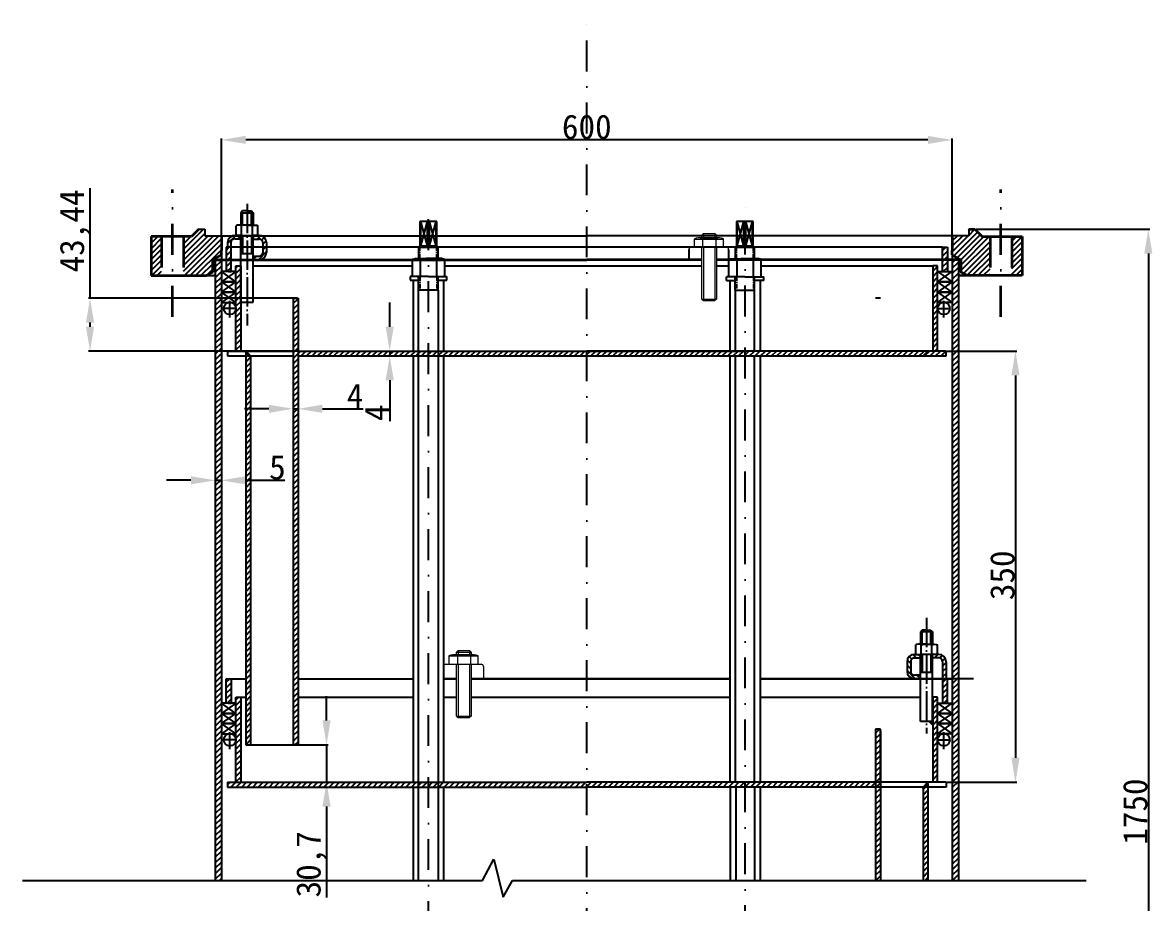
# Model space of a CAD drawing. Header units: millimetres. Extents: x 1235 to 3083, y 1046 to 3116.
# Drawn here: x 1235 to 2162, y 2394 to 3116 of the extents above; entities that cross this region are included whole.
import ezdxf

# ---------------------------------------------------------------- set-up
doc = ezdxf.new("R2010")
doc.units = ezdxf.units.MM
for name, pattern in [('ACAD_ISO04W100', [30, 24, -3, 0, -3]), ('CENTER', [2, 1.25, -0.25, 0.25, -0.25]), ('DASHDOTX2', [50.8, 25.4, -12.7, 0, -12.7])]:
    doc.linetypes.add(name, pattern=pattern)
doc.layers.add('标注', color=65, linetype='Continuous', lineweight=13)
doc.layers.add('视口', color=7, linetype='Continuous', plot=False)
doc.styles.get("Standard").update_dxf_attribs({"font": ''})
doc.styles.get('Standard').set_extended_font_data('SimSun')
doc.dimstyles.new('ISO-25', dxfattribs={"dimtxt": 20, "dimasz": 20, "dimexe": 1.25, "dimexo": 0.625, "dimtad": 1, "dimtxsty": 'Standard', "dimcen": 2.5, "dimadec": 0, "dimazin": 0, "dimtfac": 1, "dimtmove": 0, "dimatfit": 3, "dimfxl": 1, "dimarcsym": 0})
pattern_1 = [(45, (2755.085, 1498.7804), (-2.245064, 2.245064), [])]

# ---------------------------------------------------------------- blocks, each defined once
blk = doc.blocks.new('*D29')
at = {"color": 0, "lineweight": -2, "transparency": 16777216}
for p, q in [((1372.7, 2740.42), (1352.7, 2740.42)), ((1392.7, 2742.35), (1392.7, 2739.17)), ((1392.7, 2740.42), (1397.7, 2740.42)), ((1397.7, 2742.35), (1397.7, 2739.17)), ((1417.7, 2740.42), (1449.73, 2740.42))]:
    blk.add_line(p, q, dxfattribs=at)
at = {"color": 0, "lineweight": -3, "transparency": 16777216}
for points in [[(1372.7, 2743.76), (1372.7, 2737.09), (1392.7, 2740.42)], [(1417.7, 2743.76), (1417.7, 2737.09), (1397.7, 2740.42)]]:
    blk.add_solid(points, dxfattribs=at)
at = {"layer": 'Defpoints', "color": 0, "lineweight": -3, "transparency": 16777216}
for p in [(1392.7, 2742.98), (1397.7, 2742.98), (1397.7, 2740.42)]:
    blk.add_point(p, dxfattribs=at)
at = {"color": 0, "lineweight": -3, "transparency": 16777216, "insert": (1443.72, 2751.05), "char_height": 20, "attachment_point": 5}
blk.add_mtext('5', dxfattribs=at)
blk = doc.blocks.new('*D30')
at = {"color": 0, "lineweight": -2, "transparency": 16777216}
for p, q in [((1456.7, 2805.56), (1456.7, 2797.91)), ((1460.7, 2805.56), (1460.7, 2797.91)), ((1436.7, 2799.16), (1416.7, 2799.16)), ((1456.7, 2799.16), (1460.7, 2799.16)), ((1480.7, 2799.16), (1514.18, 2799.16))]:
    blk.add_line(p, q, dxfattribs=at)
at = {"color": 0, "lineweight": -3, "transparency": 16777216}
for points in [[(1436.7, 2802.5), (1436.7, 2795.83), (1456.7, 2799.16)], [(1480.7, 2802.5), (1480.7, 2795.83), (1460.7, 2799.16)]]:
    blk.add_solid(points, dxfattribs=at)
at = {"layer": 'Defpoints', "color": 0, "lineweight": -3, "transparency": 16777216}
for p in [(1456.7, 2806.19), (1460.7, 2806.19), (1460.7, 2799.16)]:
    blk.add_point(p, dxfattribs=at)
at = {"color": 0, "lineweight": -3, "transparency": 16777216, "insert": (1507.44, 2809.79), "char_height": 20, "attachment_point": 5}
blk.add_mtext('4', dxfattribs=at)
blk = doc.blocks.new('*D31')
at = {"color": 0, "lineweight": -2, "transparency": 16777216}
for p, q in [((1535.92, 2866.55), (1535.92, 2886.55)), ((1500.76, 2846.55), (1537.17, 2846.55)), ((1500.76, 2842.55), (1537.17, 2842.55)), ((1535.92, 2846.55), (1535.92, 2842.55)), ((1535.92, 2822.55), (1535.92, 2789.08))]:
    blk.add_line(p, q, dxfattribs=at)
at = {"color": 0, "lineweight": -3, "transparency": 16777216}
for points in [[(1532.58, 2866.55), (1539.25, 2866.55), (1535.92, 2846.55)], [(1532.58, 2822.55), (1539.25, 2822.55), (1535.92, 2842.55)]]:
    blk.add_solid(points, dxfattribs=at)
at = {"layer": 'Defpoints', "color": 0, "lineweight": -3, "transparency": 16777216}
for p in [(1500.14, 2846.55), (1500.14, 2842.55), (1535.92, 2842.55)]:
    blk.add_point(p, dxfattribs=at)
at = {"color": 0, "lineweight": -3, "transparency": 16777216, "insert": (1525.29, 2795.81), "char_height": 20, "attachment_point": 5, "rotation": 90}
blk.add_mtext('4', dxfattribs=at)
blk = doc.blocks.new('*D32')
at = {"color": 0, "lineweight": -2, "transparency": 16777216}
for p, q in [((1484.06, 2543.25), (1484.06, 2563.25)), ((1454.17, 2523.25), (1485.31, 2523.25)), ((1484.06, 2523.25), (1484.06, 2492.55)), ((1454.17, 2492.55), (1485.31, 2492.55)), ((1484.06, 2472.55), (1484.06, 2397.74))]:
    blk.add_line(p, q, dxfattribs=at)
at = {"color": 0, "lineweight": -3, "transparency": 16777216}
for points in [[(1480.73, 2543.25), (1487.4, 2543.25), (1484.06, 2523.25)], [(1480.73, 2472.55), (1487.4, 2472.55), (1484.06, 2492.55)]]:
    blk.add_solid(points, dxfattribs=at)
at = {"layer": 'Defpoints', "color": 0, "lineweight": -3, "transparency": 16777216}
for p in [(1453.55, 2523.25), (1453.55, 2492.55), (1484.06, 2492.55)]:
    blk.add_point(p, dxfattribs=at)
at = {"color": 0, "lineweight": -3, "transparency": 16777216, "insert": (1471.77, 2425.14), "char_height": 20, "attachment_point": 5, "rotation": 90}
blk.add_mtext('30,7', dxfattribs=at)
blk = doc.blocks.new('*D34')
at = {"color": 0, "lineweight": -2, "transparency": 16777216}
for p, q in [((1397.7, 2941.9), (1397.7, 3021.21)), ((1977.7, 3019.96), (1417.7, 3019.96)), ((1997.7, 2941.9), (1997.7, 3021.21))]:
    blk.add_line(p, q, dxfattribs=at)
at = {"color": 0, "lineweight": -3, "transparency": 16777216}
for points in [[(1417.7, 3023.29), (1417.7, 3016.63), (1397.7, 3019.96)], [(1977.7, 3023.29), (1977.7, 3016.63), (1997.7, 3019.96)]]:
    blk.add_solid(points, dxfattribs=at)
at = {"layer": 'Defpoints', "color": 0, "lineweight": -3, "transparency": 16777216}
for p in [(1397.7, 3019.96), (1397.7, 2941.28), (1997.7, 2941.28)]:
    blk.add_point(p, dxfattribs=at)
at = {"color": 0, "lineweight": -3, "transparency": 16777216, "insert": (1697.7, 3030.58), "char_height": 20, "attachment_point": 5}
blk.add_mtext('600', dxfattribs=at)
blk = doc.blocks.new('*D35')
at = {"color": 0, "lineweight": -2, "transparency": 16777216}
for p, q in [((1993.33, 2846.55), (2050.83, 2846.55)), ((2049.58, 2826.55), (2049.58, 2512.55)), ((1993.33, 2492.55), (2050.83, 2492.55))]:
    blk.add_line(p, q, dxfattribs=at)
at = {"color": 0, "lineweight": -3, "transparency": 16777216}
for points in [[(2046.25, 2826.55), (2052.92, 2826.55), (2049.58, 2846.55)], [(2046.25, 2512.55), (2052.92, 2512.55), (2049.58, 2492.55)]]:
    blk.add_solid(points, dxfattribs=at)
at = {"layer": 'Defpoints', "color": 0, "lineweight": -3, "transparency": 16777216}
for p in [(1992.7, 2846.55), (1992.7, 2492.55), (2049.58, 2492.55)]:
    blk.add_point(p, dxfattribs=at)
at = {"color": 0, "lineweight": -3, "transparency": 16777216, "insert": (2038.96, 2662.43), "char_height": 20, "attachment_point": 5, "rotation": 90}
blk.add_mtext('350', dxfattribs=at)
blk = doc.blocks.new('*D36')
at = {"color": 0, "lineweight": -2, "transparency": 16777216}
for p, q in [((2016.83, 2946.55), (2159.93, 2946.55)), ((2158.68, 2926.55), (2158.68, 2010.19)), ((2016.83, 1990.19), (2159.93, 1990.19))]:
    blk.add_line(p, q, dxfattribs=at)
at = {"color": 0, "lineweight": -3, "transparency": 16777216}
for points in [[(2155.35, 2926.55), (2162.01, 2926.55), (2158.68, 2946.55)], [(2155.35, 2010.19), (2162.01, 2010.19), (2158.68, 1990.19)]]:
    blk.add_solid(points, dxfattribs=at)
at = {"layer": 'Defpoints', "color": 0, "lineweight": -3, "transparency": 16777216}
for p in [(2016.2, 2946.55), (2016.2, 1990.19), (2158.68, 1990.19)]:
    blk.add_point(p, dxfattribs=at)
at = {"color": 0, "lineweight": -3, "transparency": 16777216, "insert": (2148.05, 2468.37), "char_height": 20, "attachment_point": 5, "rotation": 90}
blk.add_mtext('1750', dxfattribs=at)
blk = doc.blocks.new('*D38')
at = {"color": 0, "lineweight": -2, "transparency": 16777216}
for p, q in [((1289.91, 2889.99), (1289.91, 2980.35)), ((1460.08, 2889.99), (1288.66, 2889.99)), ((1289.91, 2866.55), (1289.91, 2869.99)), ((1460.08, 2846.55), (1288.66, 2846.55))]:
    blk.add_line(p, q, dxfattribs=at)
at = {"color": 0, "lineweight": -3, "transparency": 16777216}
for points in [[(1286.58, 2869.99), (1293.25, 2869.99), (1289.91, 2889.99)], [(1286.58, 2866.55), (1293.25, 2866.55), (1289.91, 2846.55)]]:
    blk.add_solid(points, dxfattribs=at)
at = {"layer": 'Defpoints', "color": 0, "lineweight": -3, "transparency": 16777216}
for p in [(1289.91, 2889.99), (1460.7, 2889.99), (1460.7, 2846.55)]:
    blk.add_point(p, dxfattribs=at)
at = {"color": 0, "lineweight": -3, "transparency": 16777216, "insert": (1277.62, 2945.17), "char_height": 20, "attachment_point": 5, "rotation": 90}
blk.add_mtext('43,44', dxfattribs=at)

msp = doc.modelspace()

# ---------------------------------------------------------------- hatches: boundary and pattern name
at = {"lineweight": -3}
h = msp.add_hatch(dxfattribs=at)
h.set_pattern_fill('ANSI31', color=256)
h.set_pattern_definition(pattern_1)
h.paths.add_polyline_path([(1397.7036, 2941.27859), (1384.2036, 2941.27859), (1384.2036, 2946.54775), (1379.2036, 2946.54775), (1373.2036, 2940.54775), (1366.7036, 2940.54775), (1366.7036, 2908.54775), (1385.50744, 2908.54775), (1390.7036, 2911.54775), (1390.7036, 2921.54775), (1397.7036, 2925.5892)])
h.paths.add_polyline_path([(1348.7036, 2940.54775), (1340.2036, 2940.54775), (1340.2036, 2908.54775), (1348.7036, 2908.54775)])
h.paths.add_polyline_path([(1413.7036, 2916.54775), (1409.7036, 2916.54775), (1409.7036, 2846.54775), (1413.7036, 2846.54775)])
h.paths.add_polyline_path([(1985.7036, 2916.54775), (1981.7036, 2916.54775), (1981.7036, 2846.54775), (1985.7036, 2846.54775)])
h.paths.add_polyline_path([(2028.7036, 2940.54775), (2022.2036, 2940.54775), (2016.2036, 2946.54775), (2011.2036, 2946.54775), (2011.2036, 2941.27859), (1997.7036, 2941.27859), (1997.7036, 2925.5892), (2004.7036, 2921.54775), (2004.7036, 2911.54775), (2009.89975, 2908.54775), (2028.7036, 2908.54775)])
h.paths.add_polyline_path([(2055.2036, 2940.54775), (2046.7036, 2940.54775), (2046.7036, 2908.54775), (2055.2036, 2908.54775)])
h = msp.add_hatch(dxfattribs=at)
h.set_pattern_fill('ANSI31', color=256)
h.set_pattern_definition(pattern_1)
h.paths.add_polyline_path([(1413.76548, 2941.58701), (1409.88048, 2941.58701), (1408.80213, 2941.54775, 0.414213562), (1402.80213, 2935.54775), (1402.80213, 2931.7753), (1405.60213, 2931.7753), (1405.60213, 2935.54775, -0.414213562), (1408.80213, 2938.74775), (1413.76548, 2938.74775)])
h = msp.add_hatch()
h.set_pattern_fill('ANSI31', color=256, style=0)
h.set_pattern_definition([(45, (1285.163, 2854.974), (-2.245064, 2.245064), [])])
h.paths.add_polyline_path([(1428.76548, 2941.58701), (1423.76548, 2941.58701), (1423.76548, 2938.58701), (1428.76548, 2938.58701, -0.414213562), (1431.76548, 2935.58701), (1431.76548, 2927.58701, -0.414213562), (1428.76548, 2924.58701), (1423.76548, 2924.58701), (1423.76548, 2921.58701), (1428.76548, 2921.58701, 0.414213562), (1434.76548, 2927.58701), (1434.76548, 2935.58701, 0.414213562)])
h = msp.add_hatch(dxfattribs=at)
h.set_pattern_fill('ANSI31', color=256)
h.set_pattern_definition(pattern_1)
h.paths.add_polyline_path([(1405.70359, 2931.7753), (1401.70359, 2931.7753), (1401.70359, 2921.54775), (1405.70359, 2921.54775)])
h.paths.add_polyline_path([(1405.70359, 2921.54775), (1401.70359, 2921.54775), (1401.70359, 2911.7753), (1405.70359, 2911.7753)])
h.paths.add_polyline_path([(1405.7036, 2577.4825), (1401.7036, 2577.4825), (1401.7036, 2557.4825), (1403.7036, 2557.4825), (1405.7036, 2557.4825)])
h = msp.add_hatch(dxfattribs=at)
h.set_pattern_fill('ANSI31', color=256)
h.set_pattern_definition(pattern_1)
h.paths.add_polyline_path([(1989.7036, 2931.7753), (1993.7036, 2931.7753), (1993.7036, 2921.54775), (1989.7036, 2921.54775)])
h.paths.add_polyline_path([(1989.7036, 2921.54775), (1993.7036, 2921.54775), (1993.7036, 2911.7753), (1989.7036, 2911.7753)])
h.paths.add_polyline_path([(1989.70359, 2577.4825), (1993.70359, 2577.4825), (1993.70359, 2557.4825), (1991.70359, 2557.4825), (1989.70359, 2557.4825)])
at = {"linetype": 'ByBlock', "lineweight": -3}
h = msp.add_hatch(color=256, dxfattribs=at)
h.dxf.hatch_style = 1
h.paths.add_polyline_path([(1392.7036, 2921.54775), (1390.7036, 2921.54775), (1390.7036, 2911.54775), (1385.50744, 2908.54775), (1392.7036, 2908.54775)])
h.paths.add_polyline_path([(1397.7036, 2925.5892), (1390.7036, 2921.54775), (1392.7036, 2921.54775), (1397.7036, 2921.54775)])
at = {"lineweight": -3}
h = msp.add_hatch(dxfattribs=at)
h.set_pattern_fill('ANSI31', color=256)
h.set_pattern_definition(pattern_1)
h.paths.add_polyline_path([(1392.7036, 2411.84888), (1397.7036, 2411.84888), (1397.7036, 2894.96625), (1397.70359, 2894.96625), (1397.70359, 2903.37078), (1397.70359, 2921.54775), (1392.7036, 2921.54775)])
h.paths.add_polyline_path([(1997.7036, 2411.84888), (2002.7036, 2411.84888), (2002.7036, 2577.46989), (1997.7036, 2577.46989)])
at = {"linetype": 'ByBlock', "lineweight": -3}
h = msp.add_hatch(color=256, dxfattribs=at)
h.dxf.hatch_style = 1
h.paths.add_polyline_path([(2002.7036, 2921.54775), (2004.7036, 2921.54775), (1997.7036, 2925.5892), (1997.7036, 2921.54775)])
h.paths.add_polyline_path([(2004.7036, 2921.54775), (2002.7036, 2921.54775), (2002.7036, 2908.54775), (2009.89975, 2908.54775), (2004.7036, 2911.54775)])
at = {"linetype": 'DASHDOTX2', "lineweight": -3}
h = msp.add_hatch(dxfattribs=at)
h.set_pattern_fill('ANSI31', color=256)
h.set_pattern_definition(pattern_1)
h.paths.add_polyline_path([(2002.7036, 2921.54775), (1997.7036, 2921.54775), (1997.7036, 2911.7753), (1997.7036, 2911.7753), (1997.7036, 2903.37078), (1997.7036, 2894.96625), (1997.7036, 2577.46989), (2002.7036, 2577.46989)])
at = {"lineweight": -3}
h = msp.add_hatch(dxfattribs=at)
h.set_pattern_fill('ANSI31', color=256)
h.set_pattern_definition(pattern_1)
h.paths.add_polyline_path([(1460.7036, 2889.98775), (1456.7036, 2889.98775), (1456.7036, 2523.24775), (1460.7036, 2523.24775)])
h.paths.add_polyline_path([(1421.7036, 2842.54775), (1417.7036, 2842.54775), (1417.7036, 2523.24775), (1421.7036, 2523.24775), (1421.7036, 2842.53199), (1421.71936, 2842.53199)])
h = msp.add_hatch(color=256, dxfattribs=at)
h.dxf.hatch_style = 1
h.paths.add_polyline_path([(1417.7036, 2846.54775), (1417.7036, 2842.54775), (1421.7036, 2842.54775)])
at = {"linetype": 'ByBlock', "lineweight": -3}
h = msp.add_hatch(dxfattribs=at)
h.set_pattern_fill('ANSI31', color=256)
h.set_pattern_definition(pattern_1)
h.paths.add_polyline_path([(1460.7036, 2846.54775), (1460.7036, 2842.54775), (1697.7036, 2842.54775), (1697.7036, 2846.54775)])
h = msp.add_hatch(dxfattribs=at)
h.set_pattern_fill('ANSI31', color=256)
h.set_pattern_definition(pattern_1)
h.paths.add_polyline_path([(1992.7036, 2846.54775), (1697.7036, 2846.54775), (1697.7036, 2842.54775), (1992.7036, 2842.54775)])
h = msp.add_hatch()
h.set_pattern_fill('ANSI31', color=256, style=0)
h.set_pattern_definition([(135, (2110.21, 2510.8724), (2.245064, 2.245064), [])])
h.paths.add_polyline_path([(1966.60727, 2597.48544), (1971.60727, 2597.48544), (1971.60727, 2594.48544), (1966.60727, 2594.48544, 0.414213562), (1963.60727, 2591.48544), (1963.60727, 2583.48544, 0.414213562), (1966.60727, 2580.48544), (1971.60727, 2580.48544), (1971.60727, 2577.48544), (1966.60727, 2577.48544, -0.414213562), (1960.60727, 2583.48544), (1960.60727, 2591.48544, -0.414213562)])
at = {"lineweight": -3}
h = msp.add_hatch(dxfattribs=at)
h.set_pattern_fill('ANSI31', color=256)
h.set_pattern_definition(pattern_1)
h.paths.add_polyline_path([(1986.60876, 2597.4641), (1981.60727, 2597.4641), (1981.60727, 2594.65173), (1986.60876, 2594.65173), (1986.60876, 2594.6641, -0.414213562), (1989.80876, 2591.4641), (1989.80876, 2577.48544), (1992.60876, 2577.48544), (1992.60876, 2591.4641, 0.414213562)])
h = msp.add_hatch(dxfattribs=at)
h.set_pattern_fill('ANSI31', color=256)
h.set_pattern_definition(pattern_1)
h.paths.add_polyline_path([(1413.7036, 2562.25494), (1409.7036, 2562.25494), (1409.7036, 2492.54775), (1413.7036, 2492.54775)])
h.paths.add_polyline_path([(1985.70359, 2562.25494), (1981.70359, 2562.25494), (1981.70359, 2492.54775), (1985.70359, 2492.54775)])
h = msp.add_hatch(color=256)
h.set_gradient(color2=(0, 0, 0), tint=1)
h.paths.add_polyline_path([(1977.60727, 2542.48544), (1981.60727, 2542.48544), (1981.60727, 2538.48544)])
h = msp.add_hatch(dxfattribs=at)
h.set_pattern_fill('ANSI31', color=256)
h.set_pattern_definition(pattern_1)
h.paths.add_polyline_path([(1938.7036, 2535.98775), (1934.7036, 2535.98775), (1934.7036, 2534.75976), (1934.7036, 2492.54775), (1938.7036, 2492.54775)])
h.paths.add_polyline_path([(1938.7036, 2492.54775), (1934.7036, 2492.54775), (1934.7036, 2488.54775), (1938.7036, 2488.54775)])
h.paths.add_polyline_path([(1938.7036, 2488.54775), (1934.7036, 2488.54775), (1934.7036, 2411.84888), (1938.7036, 2411.84888)])
h.paths.add_polyline_path([(1977.7036, 2488.54775), (1973.7036, 2488.54775), (1973.7036, 2487.31976), (1973.7036, 2411.84888), (1977.7036, 2411.84888)])
h = msp.add_hatch(dxfattribs=at)
h.set_pattern_fill('ANSI31', color=256)
h.set_pattern_definition(pattern_1)
h.paths.add_polyline_path([(1559.6734, 2492.54775), (1402.7036, 2492.54775), (1402.7036, 2488.54775), (1559.6734, 2488.54775)])
h.paths.add_polyline_path([(1697.7036, 2492.54775), (1575.6734, 2492.54775), (1575.6734, 2488.54775), (1697.7036, 2488.54775)])
h.paths.add_polyline_path([(1575.6734, 2492.54775), (1567.7036, 2492.54775), (1567.7036, 2488.54775), (1575.6734, 2488.54775)])
h.paths.add_polyline_path([(1567.7036, 2492.54775), (1559.6734, 2492.54775), (1559.6734, 2488.54775), (1567.7036, 2488.54775)])
h.paths.add_polyline_path([(1827.7036, 2492.54775), (1697.7036, 2492.54775), (1697.7036, 2488.54775), (1827.7036, 2488.54775)])
h.paths.add_polyline_path([(1934.7036, 2488.54775), (1934.7036, 2492.54775), (1827.7036, 2492.54775), (1827.7036, 2488.54775)])
h = msp.add_hatch(color=256, dxfattribs=at)
h.dxf.hatch_style = 1
h.paths.add_polyline_path([(1977.7036, 2488.54775), (1977.7036, 2491.31976), (1977.7036, 2492.54775), (1973.7036, 2488.54775)])

# ---------------------------------------------------------------- linework, layer by layer
at = {"linetype": 'DASHDOTX2'}
msp.add_line((1697.7036, 1498.35122), (1697.7036, 3116.29491), dxfattribs=at)
at = {"linetype": 'DASHDOTX2', "lineweight": 35}
for p, q in [((1357.7036, 2874.80999), (1357.7036, 2979.22138)), ((2037.7036, 2874.80999), (2037.7036, 2979.22138)), ((1357.7036, 2940.54775), (1348.7036, 2940.54775)), ((1348.7036, 2940.54775), (1348.7036, 2908.54775)), ((1366.7036, 2940.54775), (1366.7036, 2908.54775)), ((1379.2036, 2946.54775), (1373.2036, 2940.54775)), ((1397.7036, 2941.27859), (1397.7036, 2929.06115)), ((1997.7036, 2941.27859), (1997.7036, 2929.06115)), ((2016.2036, 2946.54775), (2022.2036, 2940.54775)), ((2028.7036, 2940.54775), (2028.7036, 2908.54775)), ((2037.7036, 2940.54775), (2046.7036, 2940.54775)), ((2046.7036, 2940.54775), (2046.7036, 2908.54775)), ((1390.7036, 2921.54775), (1397.7036, 2925.5892)), ((1390.7036, 2911.54775), (1390.7036, 2921.54775)), ((1390.7036, 2921.54775), (1390.7036, 2911.54775)), ((1397.7036, 2925.5892), (1397.7036, 2929.06115)), ((1997.7036, 2925.5892), (1997.7036, 2929.06115)), ((2004.7036, 2921.54775), (1997.7036, 2925.5892)), ((2004.7036, 2911.54775), (2004.7036, 2921.54775)), ((2004.7036, 2921.54775), (2004.7036, 2911.54775)), ((1340.2036, 2908.54775), (1385.50744, 2908.54775)), ((1390.7036, 2911.54775), (1385.50744, 2908.54775)), ((2004.7036, 2911.54775), (2009.89975, 2908.54775)), ((2055.2036, 2908.54775), (2009.89975, 2908.54775))]:
    msp.add_line(p, q, dxfattribs=at)
at = {"linetype": 'DASHDOTX2', "lineweight": -3}
for p, q in [((1827.7036, 2111.55018), (1827.7036, 2976.37697)), ((1567.7036, 2115.06793), (1567.7036, 2962.01188)), ((1397.70359, 2894.96625), (1409.70359, 2903.37078)), ((1397.70359, 2903.37077), (1409.7036, 2894.96625)), ((1409.70359, 2911.7753), (1397.7036, 2903.37078)), ((1409.70359, 2903.37078), (1397.7036, 2911.7753)), ((1812.4944, 2904.60863), (1814.9944, 2904.60863)), ((1835.9944, 2907.60863), (1840.8694, 2907.60863)), ((1839.9944, 2904.60863), (1840.41279, 2904.60863)), ((1842.91279, 2904.60863), (1840.41279, 2904.60863)), ((1985.7036, 2911.7753), (1997.7036, 2903.37078)), ((1985.7036, 2903.37078), (1997.7036, 2911.7753)), ((1997.7036, 2894.96625), (1985.7036, 2903.37078)), ((1997.7036, 2903.37077), (1985.7036, 2894.96625)), ((1409.7036, 2886.56173), (1397.70359, 2894.96625)), ((1409.7036, 2894.96625), (1397.7036, 2886.56173)), ((1985.7036, 2894.96625), (1997.7036, 2886.56173)), ((1985.7036, 2886.56173), (1997.7036, 2894.96625)), ((1404.7036, 2874.07737), (1404.7036, 2887.83284)), ((1990.7036, 2874.07737), (1990.7036, 2887.83284)), ((1409.7036, 2881.54775), (1399.7036, 2881.54775)), ((1985.7036, 2881.54775), (1995.7036, 2881.54775)), ((1409.7036, 2557.4825), (1397.7036, 2549.07797)), ((1409.7036, 2549.07797), (1397.7036, 2557.4825)), ((1985.70359, 2557.4825), (1997.70359, 2549.07797)), ((1985.70359, 2549.07797), (1997.70359, 2557.4825)), ((1397.7036, 2549.07797), (1409.7036, 2540.67345)), ((1397.7036, 2540.67345), (1409.7036, 2549.07797)), ((1997.70359, 2549.07797), (1985.70359, 2540.67345)), ((1997.70359, 2540.67345), (1985.70359, 2549.07797)), ((1409.7036, 2540.67345), (1397.7036, 2532.26892)), ((1409.7036, 2532.26892), (1397.7036, 2540.67345)), ((1404.7036, 2519.78456), (1404.7036, 2533.54004)), ((1985.70359, 2540.67345), (1997.70359, 2532.26892)), ((1985.70359, 2532.26892), (1997.70359, 2540.67345)), ((1990.70359, 2519.78456), (1990.70359, 2533.54004)), ((1409.7036, 2527.25494), (1399.7036, 2527.25494)), ((1985.70359, 2527.25494), (1995.70359, 2527.25494))]:
    msp.add_line(p, q, dxfattribs=at)
for p, q in [((1415.1797, 2961.58701), (1413.76548, 2960.1728)), ((1413.76548, 2960.1728), (1413.76548, 2949.98701)), ((1413.76548, 2960.1728), (1423.76548, 2960.1728)), ((1418.76548, 2961.58701), (1415.1797, 2961.58701)), ((1415.1797, 2949.98701), (1415.1797, 2960.1728)), ((1418.76548, 2961.58701), (1422.35127, 2961.58701)), ((1422.35127, 2961.58701), (1423.76548, 2960.1728)), ((1422.35127, 2949.98701), (1422.35127, 2960.1728)), ((1423.76548, 2960.1728), (1423.76548, 2949.98701)), ((1409.88048, 2941.58701), (1409.88048, 2949.3916)), ((1418.76548, 2949.98701), (1412.10261, 2949.98701)), ((1414.32473, 2941.58701), (1414.32473, 2949.3916)), ((1418.76548, 2949.98701), (1425.42836, 2949.98701)), ((1423.20623, 2941.58701), (1423.20623, 2949.3916)), ((1427.65048, 2941.58701), (1427.65048, 2949.3916)), ((1574.61274, 2952.86895), (1560.73406, 2952.86895)), ((1560.73406, 2952.86895), (1560.73406, 2932.86895)), ((1561.4277, 2932.86895), (1561.4277, 2952.86895)), ((1566.84803, 2932.86895), (1561.4277, 2952.86895)), ((1561.4277, 2932.86895), (1566.84803, 2952.86895)), ((1566.84803, 2932.86895), (1566.84803, 2952.86895)), ((1568.49877, 2932.86895), (1568.49877, 2952.86895)), ((1568.49877, 2932.86895), (1573.9191, 2952.86895)), ((1573.9191, 2932.86895), (1568.49877, 2952.86895)), ((1573.9191, 2932.86895), (1573.9191, 2952.86895)), ((1574.61274, 2932.86895), (1574.61274, 2952.86895)), ((1834.36378, 2952.84001), (1820.4851, 2952.84001)), ((1820.4851, 2952.84001), (1820.4851, 2932.84001)), ((1821.17874, 2932.84001), (1821.17874, 2952.84001)), ((1826.59907, 2932.84001), (1821.17874, 2952.84001)), ((1821.17874, 2932.84001), (1826.59907, 2952.84001)), ((1826.59907, 2932.84001), (1826.59907, 2952.84001)), ((1828.2498, 2932.84001), (1828.2498, 2952.84001)), ((1828.2498, 2932.84001), (1833.67014, 2952.84001)), ((1833.67014, 2932.84001), (1828.2498, 2952.84001)), ((1833.67014, 2932.84001), (1833.67014, 2952.84001)), ((1834.36378, 2932.84001), (1834.36378, 2952.84001)), ((1413.76548, 2921.58701), (1413.76548, 2941.58701)), ((1413.76548, 2941.58701), (1423.76548, 2941.58701)), ((1415.1797, 2941.58701), (1415.1797, 2926.58701)), ((1422.35127, 2941.58701), (1422.35127, 2926.58701)), ((1428.76548, 2941.58701), (1423.76548, 2941.58701)), ((1423.76548, 2921.58701), (1423.76548, 2941.58701)), ((1402.80213, 2935.54775), (1402.80213, 2931.7753)), ((1423.76548, 2938.58701), (1428.76548, 2938.58701)), ((1431.76548, 2935.58701), (1431.76548, 2927.58701)), ((1559.6734, 2931.80829), (1560.73406, 2932.86895)), ((1559.6734, 2931.80829), (1575.6734, 2931.80829)), ((1559.6734, 2931.7753), (1559.6734, 2922.51021)), ((1560.73406, 2932.86895), (1574.61274, 2932.86895)), ((1575.6734, 2931.80829), (1574.61274, 2932.86895)), ((1575.6734, 2922.51021), (1575.6734, 2931.7753)), ((1819.42444, 2931.77935), (1820.4851, 2932.84001)), ((1819.42444, 2931.77935), (1835.42444, 2931.77935)), ((1819.4944, 2931.7753), (1819.4944, 2922.40863)), ((1835.42444, 2931.77935), (1834.36378, 2932.84001)), ((1835.4944, 2922.40863), (1835.4944, 2931.7753)), ((1413.76548, 2926.58701), (1423.76548, 2926.58701)), ((1413.76548, 2886.58701), (1413.76548, 2921.58701)), ((1423.76548, 2929.58701), (1423.76548, 2929.58701)), ((1423.76548, 2924.58701), (1428.76548, 2924.58701)), ((1428.76548, 2921.58701), (1423.76548, 2921.58701)), ((1423.76548, 2886.58701), (1423.76548, 2921.58701)), ((1554.2984, 2921.61426), (1554.2984, 2913.61426)), ((1557.64215, 2922.51021), (1567.6734, 2922.51021)), ((1560.9859, 2922.51021), (1560.9859, 2914.51021)), ((1577.70465, 2922.51021), (1567.6734, 2922.51021)), ((1574.3609, 2922.51021), (1574.3609, 2914.51021)), ((1581.0484, 2913.61426), (1581.0484, 2921.61426)), ((1819.4944, 2921.62467), (1812.4944, 2921.62467)), ((1814.1194, 2921.51268), (1814.1194, 2913.51268)), ((1817.46315, 2922.40863), (1827.4944, 2922.40863)), ((1820.8069, 2922.40863), (1820.8069, 2914.40863)), ((1837.52565, 2922.40863), (1827.4944, 2922.40863)), ((1834.1819, 2922.40863), (1834.1819, 2914.40863)), ((1842.4944, 2921.62467), (1835.4944, 2921.62467)), ((1840.8694, 2913.51268), (1840.8694, 2921.51268)), ((1554.2984, 2913.61426), (1554.2984, 2907.71021)), ((1560.9859, 2914.51021), (1560.9859, 2907.71021)), ((1574.3609, 2914.51021), (1574.3609, 2907.71021)), ((1581.0484, 2907.71021), (1581.0484, 2913.61426)), ((1814.1194, 2913.51268), (1814.1194, 2907.60863)), ((1820.8069, 2914.40863), (1820.8069, 2907.60863)), ((1834.1819, 2914.40863), (1834.1819, 2907.60863)), ((1840.8694, 2907.60863), (1840.8694, 2913.51268)), ((1559.1734, 2907.71021), (1552.6734, 2907.71021)), ((1552.6734, 2907.71021), (1552.6734, 2904.71021)), ((1552.6734, 2904.71021), (1559.6734, 2904.71021)), ((1555.1734, 2904.71021), (1555.1734, 2846.54775)), ((1567.6734, 2907.71021), (1559.1734, 2907.71021)), ((1559.6734, 2896.57087), (1559.6734, 2907.71021)), ((1567.6734, 2907.71021), (1576.1734, 2907.71021)), ((1575.6734, 2896.57087), (1575.6734, 2907.71021)), ((1575.6734, 2904.71021), (1582.6734, 2904.71021)), ((1576.1734, 2907.71021), (1582.6734, 2907.71021)), ((1580.1734, 2904.71021), (1580.1734, 2846.54775)), ((1582.6734, 2904.71021), (1582.6734, 2907.71021)), ((1818.9944, 2907.60863), (1812.4944, 2907.60863)), ((1812.4944, 2904.60863), (1812.4944, 2907.60863)), ((1814.9944, 2904.60863), (1814.9944, 2846.54775)), ((1827.4944, 2907.60863), (1818.9944, 2907.60863)), ((1819.4944, 2896.46929), (1819.4944, 2907.60863)), ((1827.4944, 2907.60863), (1835.9944, 2907.60863)), ((1835.4944, 2896.46929), (1835.4944, 2907.60863)), ((1836.41279, 2907.60863), (1842.91279, 2907.60863)), ((1839.9944, 2904.60863), (1839.9944, 2846.54775)), ((1842.91279, 2904.60863), (1842.91279, 2907.60863)), ((1575.6734, 2896.57087), (1559.6734, 2896.57087)), ((1559.6734, 2411.84888), (1559.6734, 2896.57087)), ((1575.6734, 2896.57087), (1575.6734, 2411.84888)), ((1819.4944, 2896.46929), (1835.4944, 2896.46929)), ((1819.4944, 2896.46929), (1819.4944, 2846.54775)), ((1835.4944, 2846.54775), (1835.4944, 2896.46929)), ((1413.76548, 2886.58701), (1423.76548, 2886.58701)), ((1819.4944, 2842.54775), (1819.4944, 2492.54775)), ((1835.4944, 2492.54775), (1835.4944, 2842.54775)), ((1973.02148, 2617.48544), (1971.60727, 2616.07123)), ((1971.60727, 2616.07123), (1971.60727, 2605.88544)), ((1981.60727, 2616.07123), (1971.60727, 2616.07123)), ((1976.60727, 2617.48544), (1973.02148, 2617.48544)), ((1973.02148, 2605.88544), (1973.02148, 2616.07123)), ((1976.60727, 2617.48544), (1980.19306, 2617.48544)), ((1980.19306, 2617.48544), (1981.60727, 2616.07123)), ((1980.19306, 2605.88544), (1980.19306, 2616.07123)), ((1981.60727, 2616.07123), (1981.60727, 2605.88544)), ((1966.60727, 2597.48544), (1971.60727, 2597.48544)), ((1967.72227, 2597.48544), (1967.72227, 2605.29003)), ((1976.60727, 2605.88544), (1969.94439, 2605.88544)), ((1971.60727, 2577.48544), (1971.60727, 2597.48544)), ((1981.60727, 2597.48544), (1971.60727, 2597.48544)), ((1972.16652, 2597.48544), (1972.16652, 2605.29003)), ((1973.02148, 2597.48544), (1973.02148, 2582.48544)), ((1976.60727, 2605.88544), (1983.27014, 2605.88544)), ((1980.19306, 2597.48544), (1980.19306, 2582.48544)), ((1981.04802, 2597.48544), (1981.04802, 2605.29003)), ((1981.60727, 2577.48544), (1981.60727, 2597.48544)), ((1986.60876, 2597.4641), (1981.60876, 2597.4641)), ((1985.49227, 2597.48544), (1985.49227, 2605.29003)), ((1960.60727, 2591.48544), (1960.60727, 2583.48544)), ((1963.60727, 2591.48544), (1963.60727, 2583.48544)), ((1971.60727, 2594.48544), (1966.60727, 2594.48544)), ((1976.60727, 2588.48544), (1976.60727, 2585.48544)), ((1986.60876, 2594.65173), (1981.60876, 2594.65173)), ((1992.60876, 2591.4641), (1992.60876, 2577.4641)), ((1971.60727, 2580.48544), (1966.60727, 2580.48544)), ((1971.60727, 2585.48544), (1971.60727, 2585.48544)), ((1981.60727, 2582.48544), (1971.60727, 2582.48544)), ((1590.78003, 2577.46989), (1580.1734, 2577.46989)), ((1814.9944, 2577.46989), (1602.73805, 2577.46989)), ((1740.10727, 2577.48544), (1814.9944, 2577.48544)), ((1839.9944, 2577.48544), (1997.60727, 2577.48544)), ((2015.1734, 2577.46989), (1839.9944, 2577.46989)), ((1966.60727, 2577.48544), (1971.60727, 2577.48544)), ((1971.60727, 2542.48544), (1971.60727, 2577.48544)), ((1981.60727, 2542.48544), (1981.60727, 2577.48544)), ((1981.60727, 2542.48544), (1971.60727, 2542.48544))]:
    msp.add_line(p, q)
at = {"linetype": 'ACAD_ISO04W100'}
for p, q in [((1418.76548, 2967.33601), (1418.76548, 2867.68774)), ((1976.60727, 2627.48544), (1976.60727, 2532.48544))]:
    msp.add_line(p, q, dxfattribs=at)
at = {"lineweight": 35}
for p, q in [((1373.2036, 2940.54775), (1340.2036, 2940.54775)), ((1340.2036, 2940.54775), (1340.2036, 2908.54775)), ((2011.2036, 2946.54775), (2016.2036, 2946.54775)), ((2022.2036, 2940.54775), (2055.2036, 2940.54775)), ((2055.2036, 2940.54775), (2055.2036, 2908.54775)), ((1390.7036, 2921.54775), (1697.7036, 2921.54775)), ((1792.12895, 2921.54775), (1697.7036, 2921.54775)), ((2004.7036, 2921.54775), (1804.08697, 2921.54775)), ((1340.2036, 2908.54775), (1385.50744, 2908.54775)), ((2055.2036, 2908.54775), (2009.89975, 2908.54775))]:
    msp.add_line(p, q, dxfattribs=at)
at = {"lineweight": -3}
for p, q in [((1379.2036, 2946.54775), (1384.2036, 2946.54775)), ((1384.2036, 2946.54775), (1384.2036, 2941.27859)), ((1384.2036, 2941.27859), (1697.7036, 2941.27859)), ((1397.7036, 2941.27859), (1397.7036, 2846.54775)), ((1409.88048, 2941.58701), (1408.80213, 2941.54775)), ((1413.76548, 2941.58701), (1409.88048, 2941.58701)), ((2011.2036, 2941.27859), (1697.7036, 2941.27859)), ((1997.7036, 2941.27859), (1997.7036, 2846.54775)), ((2016.2036, 2946.54775), (2011.2036, 2946.54775)), ((2011.2036, 2946.54775), (2011.2036, 2941.27859)), ((1405.60213, 2935.54775), (1405.60213, 2931.7753)), ((1408.80213, 2938.74775), (1413.76548, 2938.74775)), ((1434.76548, 2935.58701), (1434.76548, 2927.58701)), ((1820.4851, 2932.84001), (1834.36378, 2932.84001)), ((1397.7036, 2921.54775), (1392.7036, 2921.54775)), ((1392.7036, 2921.54775), (1392.7036, 2411.84888)), ((1397.7036, 2925.5892), (1397.7036, 2921.54775)), ((1397.7036, 2921.54775), (1397.7036, 2411.84888)), ((1781.52231, 2929.9715), (1781.52231, 2921.54775)), ((1814.14142, 2929.9715), (1814.1194, 2921.51268)), ((1997.7036, 2925.5892), (1997.7036, 2921.54775)), ((1997.7036, 2921.54775), (1997.7036, 2411.84888)), ((1997.7036, 2921.54775), (2002.7036, 2921.54775)), ((2002.7036, 2921.54775), (2002.7036, 2411.84888)), ((1409.7036, 2846.54775), (1409.7036, 2916.54775)), ((1409.7036, 2916.54775), (1413.7036, 2916.54775)), ((1413.7036, 2916.54775), (1413.7036, 2846.54775)), ((1985.7036, 2916.54775), (1981.7036, 2916.54775)), ((1981.7036, 2916.54775), (1981.7036, 2846.54775)), ((1985.7036, 2846.54775), (1985.7036, 2916.54775)), ((1385.50744, 2908.54775), (1392.7036, 2908.54775)), ((1814.9944, 2904.60863), (1819.4944, 2904.60863)), ((1839.9944, 2904.60863), (1835.4944, 2904.60863)), ((2009.89975, 2908.54775), (2002.7036, 2908.54775)), ((1456.7036, 2889.98775), (1456.7036, 2523.24775)), ((1456.7036, 2889.98775), (1460.7036, 2889.98775)), ((1460.7036, 2889.98775), (1460.7036, 2523.24775)), ((1938.7036, 2889.98775), (1934.7036, 2889.98775)), ((1409.7036, 2846.54775), (1409.7036, 2881.54775)), ((1402.7036, 2846.54775), (1456.7036, 2846.54775)), ((1417.7036, 2846.54775), (1421.7036, 2842.54775)), ((1417.7036, 2846.54775), (1417.7036, 2523.24775)), ((1417.7036, 2842.54775), (1421.7036, 2842.54775)), ((1421.7036, 2842.54775), (1421.7036, 2523.24775)), ((1460.7036, 2846.54775), (1697.7036, 2846.54775)), ((1555.1734, 2842.54775), (1555.1734, 2492.54775)), ((1580.1734, 2842.54775), (1580.1734, 2492.54775)), ((1992.7036, 2846.54775), (1697.7036, 2846.54775)), ((1814.9944, 2842.54775), (1814.9944, 2492.54775)), ((1839.9944, 2842.54775), (1839.9944, 2492.54775)), ((1977.7036, 2846.54775), (1973.7036, 2842.54775)), ((1997.7036, 2842.54775), (1997.7036, 2492.54775)), ((1986.60876, 2594.65173), (1986.60876, 2594.6641)), ((1989.80876, 2591.4641), (1989.80876, 2577.48544)), ((1401.7036, 2557.4825), (1401.7036, 2577.4825)), ((1401.7036, 2577.4825), (1405.7036, 2577.4825)), ((1405.7036, 2577.4825), (1405.7036, 2557.4825)), ((1405.7036, 2577.4825), (1417.7036, 2577.4825)), ((1460.7036, 2577.4825), (1555.1734, 2577.4825)), ((1580.1734, 2577.4825), (1590.78003, 2577.4825)), ((1602.73805, 2577.4825), (1814.9944, 2577.4825)), ((1839.9944, 2577.4825), (1989.70359, 2577.4825)), ((1993.70359, 2577.4825), (1989.70359, 2577.4825)), ((1989.70359, 2577.4825), (1989.70359, 2557.4825)), ((1993.70359, 2557.4825), (1993.70359, 2577.4825)), ((1409.7036, 2492.25494), (1409.7036, 2562.25494)), ((1409.7036, 2562.25494), (1413.7036, 2562.25494)), ((1413.7036, 2562.25494), (1413.7036, 2492.25494)), ((1413.7036, 2562.25494), (1417.7036, 2562.25494)), ((1460.7036, 2562.25494), (1555.1734, 2562.25494)), ((1580.1734, 2562.25494), (1590.78003, 2562.25494)), ((1602.73805, 2562.25494), (1814.9944, 2562.25494)), ((1839.9944, 2562.25494), (1971.60727, 2562.25494)), ((1981.60727, 2562.25494), (1981.70359, 2562.25494)), ((1985.70359, 2562.25494), (1981.70359, 2562.25494)), ((1981.70359, 2562.25494), (1981.70359, 2492.25494)), ((1985.70359, 2492.25494), (1985.70359, 2562.25494)), ((1403.7036, 2557.4825), (1401.7036, 2557.4825)), ((1991.70359, 2557.4825), (1993.70359, 2557.4825)), ((1938.7036, 2535.98775), (1934.7036, 2535.98775)), ((1934.7036, 2535.98775), (1934.7036, 2534.75976)), ((1934.7036, 2534.75976), (1934.7036, 2411.84888)), ((1938.7036, 2492.54775), (1938.7036, 2535.98775)), ((1938.7036, 2534.75976), (1938.7036, 2411.84888)), ((1409.7036, 2492.25494), (1409.7036, 2527.25494)), ((1417.7036, 2523.24775), (1460.7036, 2523.24775)), ((1402.7036, 2492.54775), (1697.7036, 2492.54775)), ((1402.7036, 2492.54775), (1402.7036, 2488.54775)), ((1402.7036, 2488.54775), (1697.7036, 2488.54775)), ((1555.1734, 2488.54775), (1555.1734, 2411.84888)), ((1580.1734, 2488.54775), (1580.1734, 2411.84888)), ((1992.7036, 2492.54775), (1697.7036, 2492.54775)), ((1992.7036, 2488.54775), (1697.7036, 2488.54775)), ((1815.41279, 2488.54775), (1815.41279, 2411.84888)), ((1819.91279, 2488.54775), (1819.91279, 2411.84888)), ((1835.4944, 2488.54775), (1835.4944, 2411.84888)), ((1839.9944, 2488.54775), (1839.9944, 2411.84888)), ((1973.7036, 2488.54775), (1977.7036, 2492.54775)), ((1973.7036, 2487.31976), (1973.7036, 2488.54775)), ((1973.7036, 2487.31976), (1973.7036, 2411.84888)), ((1977.7036, 2491.31976), (1977.7036, 2492.54775)), ((1977.7036, 2491.31976), (1977.7036, 2411.84888)), ((1992.7036, 2492.54775), (1992.7036, 2488.54775)), ((1612.1726, 2411.84888), (1621.40394, 2429.37094)), ((1621.40394, 2429.37094), (1629.09673, 2398.10482)), ((1234.54951, 2411.84888), (1612.1726, 2411.84888)), ((1629.09673, 2398.10482), (1636.78952, 2411.84888)), ((1636.78952, 2411.84888), (2107.5207, 2411.84888))]:
    msp.add_line(p, q, dxfattribs=at)
at = {"linetype": 'ByBlock', "lineweight": -3}
for p, q in [((1405.70359, 2931.7753), (1401.70359, 2931.7753)), ((1401.70359, 2931.7753), (1401.70359, 2911.7753)), ((1405.70359, 2911.7753), (1405.70359, 2931.7753)), ((1989.7036, 2931.7753), (1405.70359, 2931.7753)), ((1989.7036, 2911.7753), (1989.7036, 2931.7753)), ((1989.7036, 2931.7753), (1993.7036, 2931.7753)), ((1993.7036, 2931.7753), (1993.7036, 2911.7753)), ((1413.7036, 2916.54775), (1413.76548, 2916.54775)), ((1423.76548, 2916.54775), (1554.2984, 2916.54775)), ((1581.0484, 2916.54775), (1792.12895, 2916.54775)), ((1804.08697, 2916.54775), (1814.1194, 2916.54775)), ((1840.8694, 2916.54775), (1981.7036, 2916.54775)), ((1403.70359, 2911.7753), (1405.70359, 2911.7753)), ((1991.7036, 2911.7753), (1989.7036, 2911.7753)), ((1402.7036, 2846.54775), (1402.7036, 2842.54775)), ((1402.7036, 2842.54775), (1456.7036, 2842.54775)), ((1460.7036, 2842.54775), (1992.7036, 2842.54775)), ((1697.7036, 2846.54775), (1827.7036, 2846.54775)), ((1992.7036, 2842.54775), (1992.7036, 2846.54775)), ((1403.7036, 2557.4825), (1405.7036, 2557.4825)), ((1991.70359, 2557.4825), (1989.70359, 2557.4825))]:
    msp.add_line(p, q, dxfattribs=at)
at = {"linetype": 'CENTER', "ltscale": 3}
for p, q in [((1560.73406, 2922.51021), (1560.73406, 2931.7753)), ((1574.61274, 2922.51021), (1574.61274, 2931.7753)), ((1820.55506, 2922.40863), (1820.55506, 2931.7753)), ((1834.43374, 2922.40863), (1834.43374, 2931.7753)), ((1560.73406, 2907.71021), (1560.73406, 2896.57087)), ((1574.61274, 2907.71021), (1574.61274, 2896.57087)), ((1820.55506, 2907.60863), (1820.55506, 2896.46929)), ((1834.43374, 2907.60863), (1834.43374, 2896.46929))]:
    msp.add_line(p, q, dxfattribs=at)
at = {"linetype": 'ByBlock', "lineweight": -3}
for points in [[(1997.7036, 2925.5892), (1997.7036, 2921.54775), (2002.7036, 2921.54775), (2004.7036, 2921.54775)], [(2004.7036, 2921.54775), (2002.7036, 2921.54775), (2002.7036, 2908.54775), (2009.89975, 2908.54775), (2004.7036, 2911.54775)]]:
    msp.add_lwpolyline(points, close=True, dxfattribs=at)
at = {"linetype": 'DASHDOTX2', "lineweight": -3}
for points in [[(1409.70359, 2911.7753), (1397.70359, 2911.7753), (1397.70359, 2903.37078), (1409.70359, 2903.37078)], [(1409.70359, 2903.37078), (1397.70359, 2903.37078), (1397.70359, 2894.96625), (1409.70359, 2894.96625)], [(1985.7036, 2911.7753), (1997.7036, 2911.7753), (1997.7036, 2903.37078), (1985.7036, 2903.37078)], [(1985.7036, 2903.37078), (1997.7036, 2903.37078), (1997.7036, 2894.96625), (1985.7036, 2894.96625)], [(1409.7036, 2894.96625), (1397.7036, 2894.96625), (1397.7036, 2886.56173), (1409.7036, 2886.56173)], [(1985.7036, 2894.96625), (1997.7036, 2894.96625), (1997.7036, 2886.56173), (1985.7036, 2886.56173)], [(1409.7036, 2557.4825), (1397.7036, 2557.4825), (1397.7036, 2549.07797), (1409.7036, 2549.07797)], [(1985.70359, 2557.4825), (1997.70359, 2557.4825), (1997.70359, 2549.07797), (1985.70359, 2549.07797)], [(1409.7036, 2549.07797), (1397.7036, 2549.07797), (1397.7036, 2540.67345), (1409.7036, 2540.67345)], [(1985.70359, 2549.07797), (1997.70359, 2549.07797), (1997.70359, 2540.67345), (1985.70359, 2540.67345)], [(1409.7036, 2540.67345), (1397.7036, 2540.67345), (1397.7036, 2532.26892), (1409.7036, 2532.26892)], [(1985.70359, 2540.67345), (1997.70359, 2540.67345), (1997.70359, 2532.26892), (1985.70359, 2532.26892)]]:
    msp.add_lwpolyline(points, close=True, dxfattribs=at)
at = {"lineweight": -3}
for centre in [(1404.7036, 2881.54775), (1990.7036, 2881.54775), (1404.7036, 2527.25494), (1990.70359, 2527.25494)]:
    msp.add_circle(centre, 5, dxfattribs=at)
for centre, radius, start, end in [((1408.80213, 2935.54775), 6, 90, 180), ((1428.76548, 2935.58701), 6, 0, 90), ((1408.80213, 2935.54775), 3.2, 90, 180), ((1428.76548, 2935.58701), 3, 0, 90), ((1428.76548, 2927.58701), 6, 270, 0), ((1428.76548, 2927.58701), 3, 270, 0), ((1966.60727, 2591.48544), 6, 90, 180), ((1986.60876, 2591.4641), 6, 0, 90), ((1966.60727, 2591.48544), 3, 90, 180), ((1986.60876, 2591.4641), 3.2, 0, 90), ((1966.60727, 2583.48544), 6, 180, 270), ((1966.60727, 2583.48544), 3, 180, 270)]:
    msp.add_arc(centre, radius, start, end)
for centre, major_axis, ratio, start_param, end_param in [((1412.10261, 2949.39159), (-2.22212, 0), 0.267949192, 3.141592654, 6.283185307), ((1418.76548, 2949.3916), (-4.44075, 0), 0.134080189, 3.141592654, 6.283185307), ((1567.6734, 2921.61426), (6.6875, 0), 0.133974596, 0, 3.141592654), ((1577.70465, 2921.61426), (3.34375, 0), 0.267949192, 0, 3.141592654), ((1827.4944, 2921.51268), (6.6875, 0), 0.133974596, 0, 3.141592654), ((1837.52565, 2921.51268), (3.34375, 0), 0.267949192, 0, 3.141592654), ((1969.94439, 2605.29003), (-2.22212, 0), 0.267949192, 3.141592654, 6.283185307)]:
    msp.add_ellipse(centre, major_axis=major_axis, ratio=ratio, start_param=start_param, end_param=end_param)
at = {"extrusion": (0, 0, -1)}
for centre, major_axis, ratio, start_param, end_param in [((1425.42836, 2949.3916), (2.22212, 0), 0.267949192, 3.141592654, 6.283185307), ((1557.64215, 2921.61426), (-3.34375, 0), 0.267949192, 0, 3.141592654), ((1817.46315, 2921.51268), (-3.34375, 0), 0.267949192, 0, 3.141592654), ((1976.60727, 2605.29003), (4.44075, 0), 0.134080189, 3.141592654, 6.283185307), ((1983.27164, 2605.26868), (2.22212, 0), 0.267949192, 3.141592654, 6.283185307)]:
    msp.add_ellipse(centre, major_axis=major_axis, ratio=ratio, start_param=start_param, end_param=end_param, dxfattribs=at)
at = {"layer": '标注', "color": 0}
for p, q in [((1793.39742, 2942.96882), (1792.12895, 2941.68402)), ((1792.12895, 2941.68402), (1804.08697, 2941.68402)), ((1792.12895, 2939.60238), (1792.12895, 2941.68402)), ((1793.39742, 2942.96882), (1793.39742, 2939.60238)), ((1793.39742, 2942.96882), (1802.78807, 2942.96882)), ((1802.78807, 2942.96882), (1802.78807, 2939.60238)), ((1802.78807, 2942.96882), (1804.08697, 2941.68402)), ((1804.08697, 2941.68402), (1804.08697, 2939.60238)), ((1783.37911, 2931.8283), (1812.28462, 2931.8283)), ((1785.87049, 2938.57046), (1809.79206, 2938.57046)), ((1792.12895, 2899.98586), (1792.12895, 2931.85384)), ((1792.79021, 2939.58092), (1792.79021, 2931.83168)), ((1793.39742, 2931.85384), (1793.39742, 2899.98586)), ((1802.78807, 2931.80143), (1802.78807, 2899.98586)), ((1803.50196, 2939.60226), (1803.50196, 2931.80377)), ((1804.08697, 2931.85384), (1804.08697, 2899.98586)), ((1792.12895, 2889.07193), (1792.12895, 2899.98586)), ((1793.39742, 2899.98586), (1793.39742, 2887.98144)), ((1802.78807, 2899.98586), (1802.78807, 2887.98144)), ((1804.08697, 2899.98586), (1804.08697, 2889.07193)), ((1792.12895, 2889.07193), (1804.08697, 2889.07193)), ((1792.12895, 2889.07193), (1793.39742, 2887.98144)), ((1793.39742, 2887.98144), (1802.78807, 2887.98144)), ((1804.08697, 2889.07193), (1802.78807, 2887.98144)), ((1592.0485, 2600.56539), (1590.78003, 2599.28059)), ((1590.78003, 2599.28059), (1602.73805, 2599.28059)), ((1590.78003, 2597.19895), (1590.78003, 2599.28059)), ((1591.44129, 2597.17749), (1591.44129, 2589.42825)), ((1592.0485, 2600.56539), (1592.0485, 2597.19895)), ((1592.0485, 2600.56539), (1601.43916, 2600.56539)), ((1601.43916, 2600.56539), (1601.43916, 2597.19895)), ((1601.43916, 2600.56539), (1602.73805, 2599.28059)), ((1602.15304, 2597.19883), (1602.15304, 2589.40034)), ((1602.73805, 2599.28059), (1602.73805, 2597.19895)), ((1582.0302, 2589.42488), (1610.9357, 2589.42488)), ((1584.52158, 2596.16703), (1608.44315, 2596.16703)), ((1590.78003, 2557.58243), (1590.78003, 2589.45041)), ((1592.0485, 2589.45041), (1592.0485, 2557.58243)), ((1601.43916, 2589.398), (1601.43916, 2557.58243)), ((1602.73805, 2589.45041), (1602.73805, 2557.58243)), ((1590.78003, 2546.6685), (1590.78003, 2557.58243)), ((1592.0485, 2557.58243), (1592.0485, 2545.57801)), ((1601.43916, 2557.58243), (1601.43916, 2545.57801)), ((1602.73805, 2557.58243), (1602.73805, 2546.6685)), ((1590.78003, 2546.6685), (1602.73805, 2546.6685)), ((1590.78003, 2546.6685), (1592.0485, 2545.57801)), ((1592.0485, 2545.57801), (1601.43916, 2545.57801)), ((1602.73805, 2546.6685), (1601.43916, 2545.57801))]:
    msp.add_line(p, q, dxfattribs=at)
for points in [[(1785.87049, 2938.57046), (1785.87049, 2931.8283), (1809.79206, 2931.8283), (1809.79206, 2938.58808)], [(1806.28838, 2939.60238), (1789.10381, 2939.60238)], [(1604.93946, 2597.19895), (1587.75489, 2597.19895)], [(1584.52158, 2596.16703), (1584.52158, 2589.42488), (1608.44315, 2589.42488), (1608.44315, 2596.18465)], [(1590.78003, 2577.46989), (1580.1734, 2577.46989), (1580.1734, 2587.56808)], [(1612.79251, 2587.56808), (1612.79251, 2577.46989), (1602.73805, 2577.46989)]]:
    msp.add_lwpolyline(points, dxfattribs=at)
for points in [[(1785.87049, 2938.57046), (1785.87049, 2938.57046), (1785.87049, 2938.57046), (1785.87049, 2938.57046)], [(1785.87049, 2938.57046), (1785.87049, 2938.57046), (1785.87049, 2938.57046), (1785.87049, 2938.57046)], [(1584.52158, 2596.16703), (1584.52158, 2596.16703), (1584.52158, 2596.16703), (1584.52158, 2596.16703)], [(1584.52158, 2596.16703), (1584.52158, 2596.16703), (1584.52158, 2596.16703), (1584.52158, 2596.16703)]]:
    msp.add_lwpolyline(points, close=True, dxfattribs=at)
for centre, radius, start, end in [((1783.37911, 2929.9715), 1.8568, 90, 180), ((1789.33035, 2933.3111), 6.29536, 56.66118297, 123.33881703), ((1806.6677, 2934.3218), 5.29419, 53.83645216, 126.71328831), ((1812.28462, 2929.9715), 1.8568, 0, 90), ((1587.98143, 2590.90767), 6.29536, 56.66118297, 123.33881703), ((1605.31878, 2591.91837), 5.29419, 53.83645216, 126.71328831), ((1582.0302, 2587.56808), 1.8568, 90, 180), ((1610.9357, 2587.56808), 1.8568, 0, 90)]:
    msp.add_arc(centre, radius, start, end, dxfattribs=at)
for points in [[(1792.76812, 2938.56382), (1798.08322, 2939.60407), (1803.50234, 2938.57248)], [(1591.4192, 2596.16039), (1596.73431, 2597.20064), (1602.15342, 2596.16905)]]:
    msp.add_spline(points, degree=3, dxfattribs=at)
at = {"layer": '视口', "lineweight": 30}
for p, q in [((1654.39048, 2921.58701), (1423.76548, 2921.58701)), ((1771.6734, 2921.57087), (1581.0484, 2921.57087))]:
    msp.add_line(p, q, dxfattribs=at)

# ---------------------------------------------------------------- dimensions: what is measured, and where the dimension line sits
at = {"lineweight": -3}
for base, p1, p2, picture, middle in [((1397.7036, 3019.95963), (1997.7036, 2941.27859), (1397.7036, 2941.27859), '*D34', (1697.7036, 3030.58463)), ((1460.7036, 2799.16256), (1456.7036, 2806.18585), (1460.7036, 2806.18585), '*D30', (1507.43971, 2809.78756)), ((1397.7036, 2740.42233), (1392.7036, 2742.97625), (1397.7036, 2742.97625), '*D29', (1443.71749, 2751.04733))]:
    dim = msp.add_linear_dim(base=base, p1=p1, p2=p2, dimstyle='ISO-25', dxfattribs=at)
    dim.commit()
    dim.dimension.update_dxf_attribs({"geometry": picture, "text_midpoint": middle})
for base, p1, p2, picture, middle in [((1289.9143, 2889.98775), (1460.7036, 2846.54775), (1460.7036, 2889.98775), '*D38', (1277.62263, 2945.16831)), ((1535.91518, 2842.54775), (1500.1398, 2846.54775), (1500.1398, 2842.54775), '*D31', (1525.29018, 2795.81164)), ((1484.06177, 2492.54775), (1453.54752, 2523.24775), (1453.54752, 2492.54775), '*D32', (1471.7701, 2425.14497))]:
    dim = msp.add_linear_dim(base=base, p1=p1, p2=p2, angle=90, dimstyle='ISO-25', dxfattribs=at)
    dim.commit()
    dim.dimension.update_dxf_attribs({"geometry": picture, "text_midpoint": middle})
dim = msp.add_linear_dim(base=(2158.67978, 1990.19407), p1=(2016.2036, 2946.54775), p2=(2016.2036, 1990.19407), angle=90, text='1750', dimstyle='ISO-25', dxfattribs=at)
dim.commit()
dim.dimension.update_dxf_attribs({"geometry": '*D36', "text_midpoint": (2148.05478, 2468.37091)})
dim = msp.add_linear_dim(base=(2049.58387, 2492.54775), p1=(1992.7036, 2846.54775), p2=(1992.7036, 2492.54775), angle=90, text='350', dimstyle='ISO-25', dxfattribs=at)
dim.commit()
dim.dimension.update_dxf_attribs({"geometry": '*D35', "text_midpoint": (2049.58387, 2662.43354), "dimtype": 160})

doc.saveas('drawing.dxf')
